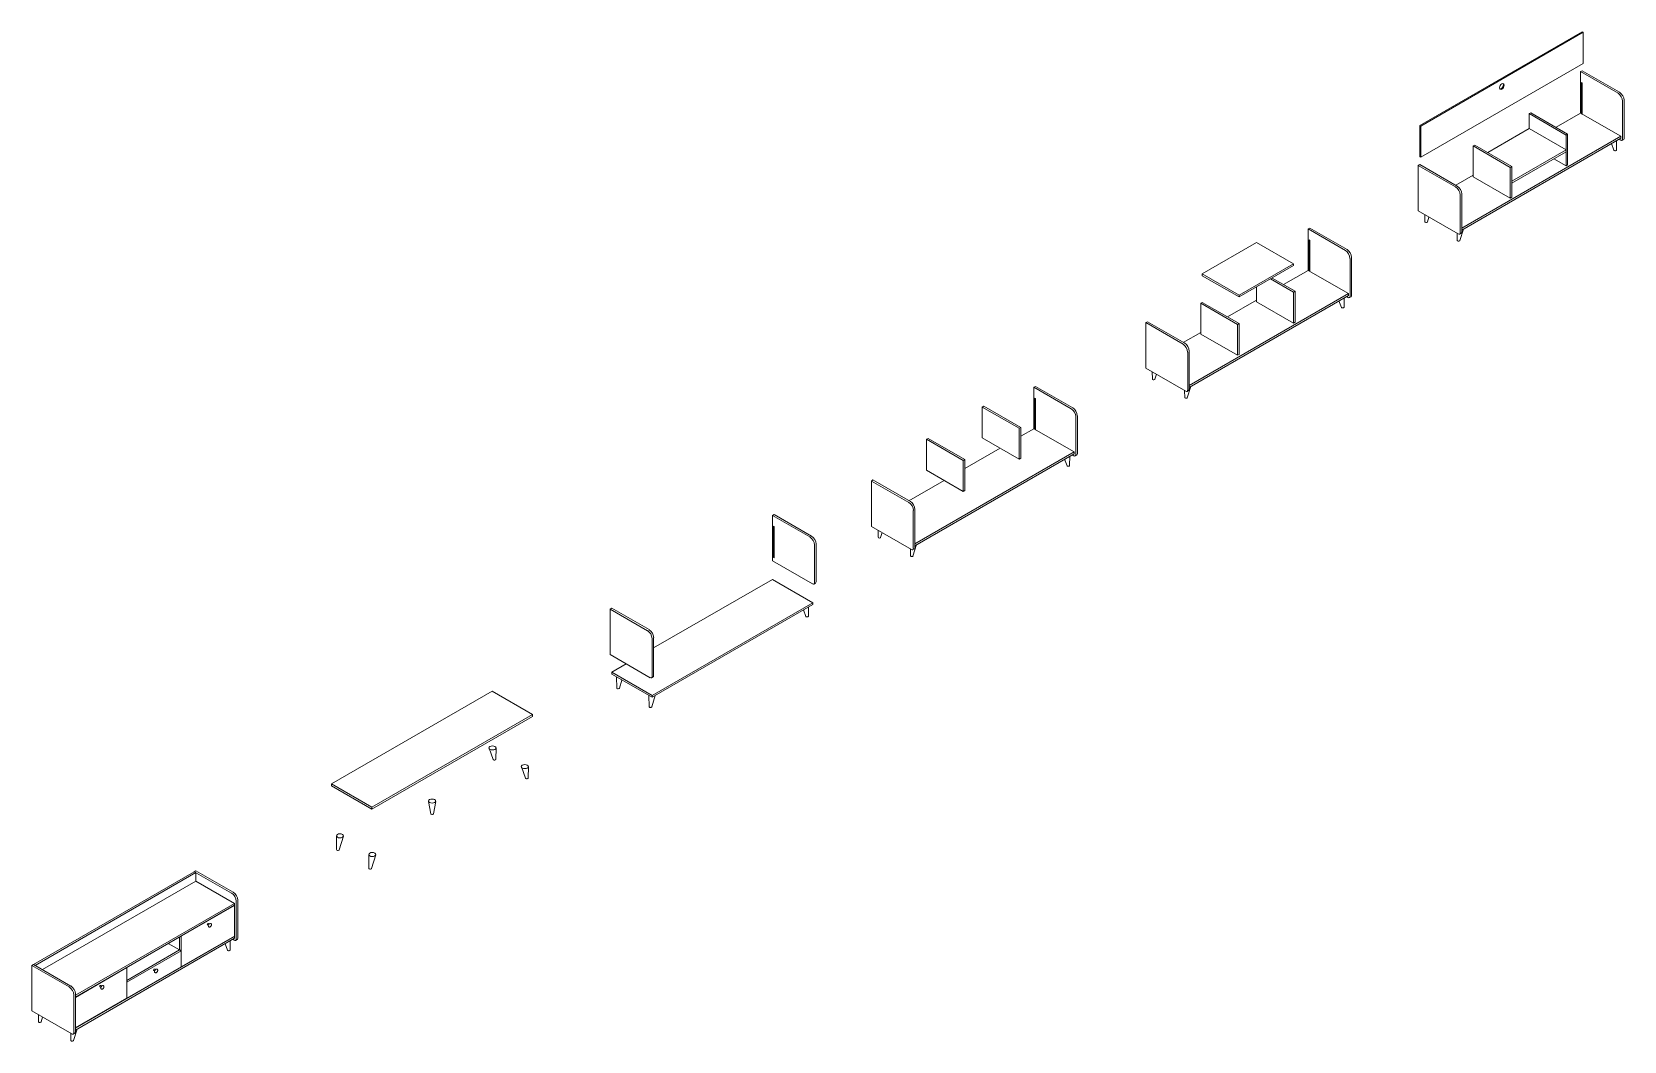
# Model space of a CAD drawing. Header units: millimetres. Extents: x -7406 to 84584, y -20714 to -7599.
# Drawn here: x -7406 to 4950, y -20714 to -12878 of the extents above; entities that cross this region are included whole.
import ezdxf

# ---------------------------------------------------------------- set-up
doc = ezdxf.new("R2010")
doc.units = ezdxf.units.MM

msp = doc.modelspace()

# ---------------------------------------------------------------- linework, layer by layer
at = {"color": 0, "linetype": 'Continuous', "lineweight": 0, "extrusion": (0, 0.816497, 0.57735)}
for p, q in [((4625, -12878), (3365, -13605)), ((3371, -13609), (4631, -12881)), ((4625, -12878), (4631, -12881)), ((4631, -12881), (4631, -13123)), ((3371, -13850), (4631, -13123)), ((4612, -13187), (4624, -13180)), ((4902, -13355), (4612, -13187)), ((4612, -13187), (4612, -13509)), ((4624, -13180), (4914, -13347)), ((4619, -13271), (4624, -13275)), ((4619, -13513), (4619, -13271)), ((4624, -13275), (4624, -13516)), ((4937, -13416), (4937, -13711)), ((4950, -13409), (4950, -13704)), ((4225, -13506), (4212, -13513)), ((4212, -13513), (4499, -13679)), ((4212, -13513), (4212, -13629)), ((4511, -13671), (4225, -13506)), ((4421, -13619), (4612, -13509)), ((4612, -13509), (4924, -13689)), ((4624, -13510), (4619, -13513)), ((4624, -13516), (4619, -13513)), ((3371, -13609), (3365, -13605)), ((3365, -13605), (3365, -13847)), ((3371, -13850), (3371, -13609)), ((4924, -13689), (3690, -14402)), ((3690, -14417), (4924, -13704)), ((3891, -13815), (4212, -13629)), ((4212, -13629), (4499, -13795)), ((4499, -13679), (4511, -13671)), ((4499, -13679), (4499, -13918)), ((4511, -13671), (4511, -13911)), ((4910, -13712), (4923, -13720)), ((4924, -13689), (4924, -13704)), ((4933, -13721), (4946, -13713)), ((3778, -13764), (3791, -13757)), ((4064, -13930), (3778, -13764)), ((3778, -13764), (3778, -14003)), ((3791, -13757), (4077, -13922)), ((4499, -13795), (4077, -14038)), ((4077, -14053), (4499, -13809)), ((4499, -13795), (4499, -13809)), ((4870, -13796), (4851, -13746)), ((4891, -13723), (4890, -13795)), ((3364, -13907), (3352, -13915)), ((3352, -13915), (3642, -14082)), ((3352, -13915), (3352, -14268)), ((3654, -14075), (3364, -13907)), ((3365, -13847), (3371, -13850)), ((4077, -13922), (4064, -13930)), ((4064, -13930), (4064, -14169)), ((4077, -13922), (4077, -14161)), ((4499, -13918), (4405, -13864)), ((4511, -13911), (4499, -13918)), ((3643, -14068), (3778, -13990)), ((3778, -14003), (4064, -14169)), ((4077, -14038), (4077, -14053)), ((3677, -14143), (3677, -14439)), ((3690, -14136), (3690, -14432)), ((4064, -14169), (4077, -14161)), ((3663, -14447), (3352, -14268)), ((3404, -14352), (3403, -14297)), ((3435, -14316), (3423, -14353)), ((2497, -14408), (2510, -14401)), ((2787, -14575), (2497, -14408)), ((2497, -14408), (2497, -14730)), ((2510, -14401), (2800, -14568)), ((3655, -14497), (3654, -14442)), ((3673, -14448), (3686, -14441)), ((3702, -14410), (3674, -14498)), ((1676, -14756), (2098, -14513)), ((2098, -14513), (2384, -14678)), ((2505, -14492), (2510, -14495)), ((2505, -14734), (2505, -14492)), ((2510, -14495), (2510, -14737)), ((2384, -14678), (1963, -14922)), ((1963, -14936), (2384, -14693)), ((2384, -14678), (2384, -14693)), ((2823, -14637), (2823, -14932)), ((2835, -14629), (2835, -14925)), ((1963, -14922), (1676, -14756)), ((1676, -14756), (1676, -14771)), ((1676, -14771), (1963, -14936)), ((2205, -14796), (2384, -14900)), ((2397, -14892), (2218, -14789)), ((2307, -14840), (2497, -14730)), ((2497, -14730), (2810, -14910)), ((2510, -14731), (2505, -14734)), ((2510, -14737), (2505, -14734)), ((2810, -14910), (1575, -15623)), ((1575, -15638), (2810, -14925)), ((1963, -14922), (1963, -14936)), ((2098, -14858), (2098, -14973)), ((2384, -14900), (2397, -14892)), ((2384, -14900), (2384, -15139)), ((2397, -14892), (2397, -15131)), ((2777, -14944), (2776, -15016)), ((2796, -14933), (2809, -14940)), ((2810, -14910), (2810, -14925)), ((2819, -14941), (2831, -14934)), ((1664, -14985), (1676, -14978)), ((1950, -15150), (1664, -14985)), ((1664, -14985), (1664, -15224)), ((1676, -14978), (1963, -15143)), ((1872, -15091), (2098, -14960)), ((2384, -15139), (2098, -14973)), ((2756, -15017), (2737, -14967)), ((1250, -15128), (1237, -15135)), ((1237, -15135), (1527, -15303)), ((1237, -15135), (1237, -15488)), ((1540, -15296), (1250, -15128)), ((1963, -15143), (1950, -15150)), ((1950, -15150), (1950, -15389)), ((1963, -15143), (1963, -15382)), ((2397, -15131), (2384, -15139)), ((1529, -15289), (1664, -15211)), ((1664, -15224), (1950, -15389)), ((1563, -15364), (1563, -15660)), ((1575, -15357), (1575, -15652)), ((1950, -15389), (1963, -15382)), ((1548, -15668), (1237, -15488)), ((1289, -15573), (1288, -15518)), ((1321, -15536), (1309, -15574)), ((369, -15637), (381, -15630)), ((659, -15804), (369, -15637)), ((369, -15637), (369, -15959)), ((381, -15630), (671, -15797)), ((1540, -15718), (1539, -15663)), ((1558, -15669), (1571, -15661)), ((1588, -15630), (1560, -15718)), ((-18, -15783), (-31, -15791)), ((-31, -15791), (256, -15956)), ((-31, -15791), (-31, -16030)), ((268, -15949), (-18, -15783)), ((376, -15721), (381, -15724)), ((376, -15963), (376, -15721)), ((381, -15724), (381, -15966)), ((694, -15866), (694, -16161)), ((707, -15858), (707, -16154)), ((-465, -16041), (-452, -16034)), ((-179, -16207), (-465, -16041)), ((-465, -16041), (-465, -16280)), ((-452, -16034), (-166, -16199)), ((256, -16195), (-31, -16030)), ((256, -15956), (268, -15949)), ((256, -15956), (256, -16195)), ((268, -15949), (268, -16188)), ((268, -16017), (369, -15959)), ((369, -15959), (681, -16139)), ((381, -15960), (376, -15963)), ((381, -15966), (376, -15963)), ((681, -16139), (-553, -16852)), ((-553, -16867), (681, -16154)), ((-166, -16267), (107, -16110)), ((648, -16173), (647, -16245)), ((667, -16162), (680, -16169)), ((681, -16139), (681, -16154)), ((690, -16170), (703, -16163)), ((-465, -16280), (-179, -16446)), ((-166, -16199), (-179, -16207)), ((-179, -16207), (-179, -16446)), ((-166, -16199), (-166, -16438)), ((268, -16188), (256, -16195)), ((627, -16246), (608, -16196)), ((-879, -16357), (-891, -16365)), ((-891, -16365), (-601, -16532)), ((-891, -16365), (-891, -16717)), ((-589, -16525), (-879, -16357)), ((-600, -16518), (-327, -16360)), ((-179, -16446), (-166, -16438)), ((-1659, -16632), (-1646, -16624)), ((-1369, -16799), (-1659, -16632)), ((-1659, -16632), (-1659, -16984)), ((-1646, -16624), (-1356, -16792)), ((-566, -16593), (-566, -16889)), ((-553, -16586), (-553, -16881)), ((-1651, -16716), (-1646, -16719)), ((-1651, -16958), (-1651, -16716)), ((-1646, -16719), (-1646, -16961)), ((-580, -16897), (-891, -16717)), ((-839, -16802), (-840, -16747)), ((-808, -16765), (-820, -16803)), ((-1333, -16860), (-1333, -17156)), ((-1321, -16853), (-1321, -17149)), ((-588, -16947), (-589, -16892)), ((-570, -16898), (-557, -16891)), ((-541, -16859), (-569, -16948)), ((-1659, -16984), (-1347, -17164)), ((-1646, -16954), (-1651, -16958)), ((-1646, -16961), (-1651, -16958)), ((-2581, -17661), (-1659, -17129)), ((-1659, -17129), (-1346, -17310)), ((-1337, -17165), (-1325, -17158)), ((-2906, -17352), (-2919, -17359)), ((-2919, -17359), (-2629, -17527)), ((-2919, -17359), (-2919, -17712)), ((-2616, -17519), (-2906, -17352)), ((-1346, -17310), (-2593, -18030)), ((-2593, -18044), (-1346, -17324)), ((-1400, -17416), (-1419, -17366)), ((-1379, -17343), (-1380, -17415)), ((-1346, -17310), (-1346, -17324)), ((-2593, -17588), (-2593, -17883)), ((-2581, -17581), (-2581, -17876)), ((-2607, -17892), (-2919, -17712)), ((-2906, -17849), (-2793, -17784)), ((-2593, -18030), (-2906, -17849)), ((-2906, -17849), (-2906, -17864)), ((-2906, -17864), (-2593, -18044)), ((-2867, -17972), (-2868, -17886)), ((-2827, -17910), (-2847, -17973)), ((-2597, -17893), (-2585, -17885)), ((-5080, -18717), (-3833, -17996)), ((-3833, -17996), (-3520, -18177)), ((-2616, -18117), (-2617, -18031)), ((-2568, -18030), (-2596, -18118)), ((-2593, -18030), (-2593, -18044)), ((-3520, -18177), (-4768, -18897)), ((-4768, -18912), (-3520, -18192)), ((-3520, -18177), (-3520, -18192)), ((-3825, -18527), (-3858, -18440)), ((-3804, -18437), (-3806, -18526)), ((-3574, -18672), (-3607, -18585)), ((-3553, -18582), (-3555, -18671)), ((-4768, -18897), (-5080, -18717)), ((-5080, -18717), (-5080, -18731)), ((-5080, -18731), (-4768, -18912)), ((-4768, -18897), (-4768, -18912)), ((-4310, -18949), (-4327, -18852)), ((-4290, -18949), (-4272, -18852)), ((-5041, -19227), (-5043, -19120)), ((-4988, -19123), (-5021, -19228)), ((-4790, -19372), (-4792, -19265)), ((-4737, -19268), (-4770, -19373)), ((-7393, -20118), (-6146, -19398)), ((-6146, -19398), (-6133, -19391)), ((-5856, -19566), (-6146, -19398)), ((-6146, -19398), (-6133, -19405)), ((-6133, -19391), (-5843, -19558)), ((-6133, -19405), (-7380, -20126)), ((-7324, -20158), (-6133, -19471)), ((-6133, -19471), (-6133, -19405)), ((-6133, -19471), (-5833, -19644)), ((-5833, -19644), (-7068, -20357)), ((-5833, -19644), (-5833, -19659)), ((-5820, -19627), (-5820, -19922)), ((-5808, -19619), (-5808, -19915)), ((-7068, -20371), (-5833, -19659)), ((-5833, -19661), (-6246, -19899)), ((-5835, -19660), (-5833, -19661)), ((-5833, -19661), (-5833, -19898)), ((-6033, -19826), (-6030, -19828)), ((-6018, -19800), (-6015, -19802)), ((-5833, -19900), (-7068, -20613)), ((-7068, -20628), (-5833, -19915)), ((-6259, -20006), (-6668, -20242)), ((-6259, -20006), (-6668, -20242)), ((-6668, -20256), (-6246, -20013)), ((-6347, -19955), (-6259, -20006)), ((-6259, -19904), (-6259, -20006)), ((-6259, -19904), (-6259, -20006)), ((-6246, -20013), (-6259, -20006)), ((-6246, -19899), (-6248, -19898)), ((-6246, -20136), (-5833, -19898)), ((-6246, -19899), (-6246, -20136)), ((-6246, -20136), (-6246, -20013)), ((-5887, -20007), (-5906, -19957)), ((-5866, -19934), (-5867, -20006)), ((-5847, -19923), (-5835, -19930)), ((-5835, -19899), (-5833, -19900)), ((-5833, -19900), (-5833, -19915)), ((-5825, -19931), (-5812, -19924)), ((-7393, -20118), (-7406, -20126)), ((-7406, -20126), (-7116, -20293)), ((-7406, -20126), (-7406, -20478)), ((-7380, -20126), (-7393, -20118)), ((-7103, -20286), (-7393, -20118)), ((-6246, -20136), (-6668, -20380)), ((-7068, -20374), (-6668, -20143)), ((-6668, -20143), (-6670, -20142)), ((-6668, -20143), (-6668, -20380)), ((-6668, -20380), (-6668, -20256)), ((-6450, -20180), (-6447, -20182)), ((-6435, -20154), (-6432, -20156)), ((-7081, -20354), (-7081, -20650)), ((-7068, -20347), (-7068, -20642)), ((-6668, -20380), (-7068, -20611)), ((-6865, -20309), (-6867, -20308)), ((-6850, -20283), (-6852, -20282)), ((-7095, -20658), (-7406, -20478)), ((-7354, -20563), (-7355, -20508)), ((-7322, -20527), (-7334, -20564)), ((-7055, -20621), (-7083, -20709)), ((-7103, -20708), (-7104, -20653)), ((-7085, -20659), (-7072, -20652))]:
    msp.add_line(p, q, dxfattribs=at)
at = {"color": 0, "linetype": 'Continuous', "lineweight": 0, "extrusion": (7.95482e-17, 8.22703e-17, -1)}
msp.add_ellipse((4001, -13302), major_axis=(-12.5, -21.7), ratio=0.57735, start_param=-5.497787, end_param=0.785398, dxfattribs=at)
at = {"color": 0, "linetype": 'Continuous', "lineweight": 0}
for centre, major_axis, start_param, end_param in [((3995, -13298), (-12.5, -21.7), 0.228251, 2.913342), ((4914, -13388), (-25, 43.3), -2.356194, -0.785398), ((4936, -13696), (10, -17.3), 0, 0.785398), ((4880, -13795), (-10, 0), 0.216508, 2.356194), ((4880, -13795), (10, 0), -0.785398, -0.010345), ((3642, -14123), (-25, 43.3), -2.356194, -0.785398), ((3663, -14431), (10, -17.3), -0.785398, 0.785398), ((2800, -14609), (-25, 43.3), -2.356194, -0.785398), ((2821, -14917), (10, -17.3), 0, 0.785398), ((2766, -15016), (-10, 0), 0.216508, 2.356194), ((2766, -15016), (10, 0), -0.785398, -0.010345), ((1527, -15344), (-25, 43.3), -2.356194, -0.785398), ((1548, -15652), (10, -17.3), -0.785398, 0.785398), ((671, -15838), (-25, 43.3), -2.356194, -0.785398), ((693, -16146), (10, -17.3), 0, 0.785398), ((637, -16245), (-10, 0), 0.216508, 2.356194), ((637, -16245), (10, 0), -0.785398, -0.010345), ((-601, -16573), (-25, 43.3), -2.356194, -0.785398), ((-1356, -16833), (-25, 43.3), -2.356194, -0.785398), ((-580, -16881), (10, -17.3), -0.785398, 0.785398), ((-1335, -17140), (10, -17.3), 0, 0.785398), ((-1390, -17415), (-10, 0), 0.216508, 2.356194), ((-1390, -17415), (10, 0), -0.785398, -0.010345), ((-2629, -17567), (-25, 43.3), -2.356194, -0.785398), ((-2607, -17875), (10, -17.3), -0.785398, 0.785398), ((-3816, -18526), (-10, 0), 0.216508, 2.356194), ((-3816, -18526), (10, 0), -0.785398, -0.010345), ((-3565, -18671), (-10, 0), 0.216508, 2.356194), ((-3565, -18671), (10, 0), -0.785398, -0.010345), ((-4300, -18948), (-10, 0), 0.103303, 0.785398), ((-4300, -18948), (10, 0), -2.356194, -0.103303), ((-5015, -19120), (27.5, 0), -0.785398, 5.497787), ((-4764, -19265), (27.5, 0), -0.785398, 5.497787), ((-5843, -19599), (-25, 43.3), -2.356194, -0.785398), ((-6040, -19805), (3, 5.2), -0.077366, 2.356194), ((-6040, -19805), (-3, -5.2), -0.785398, 0.077366), ((-6026, -19813), (7.5, 13), 0, 2.356194), ((-6026, -19813), (-7.5, -13), -0.785398, 0), ((-5877, -20006), (-10, 0), 0.216508, 2.356194), ((-5877, -20006), (10, 0), -0.785398, -0.010345), ((-5822, -19907), (10, -17.3), 0, 0.785398), ((-6457, -20159), (3, 5.2), -0.077366, 2.356194), ((-6457, -20159), (-3, -5.2), -0.785398, 0.077366), ((-6443, -20167), (7.5, 13), 0, 2.356194), ((-6443, -20167), (-7.5, -13), -0.785398, 0), ((-7116, -20334), (-25, 43.3), -2.356194, -0.785398), ((-7095, -20642), (10, -17.3), -0.785398, 0.785398)]:
    msp.add_ellipse(centre, major_axis=major_axis, ratio=0.57735, start_param=start_param, end_param=end_param, dxfattribs=at)
at = {"color": 0, "linetype": 'Continuous', "lineweight": 0, "extrusion": (-5.17926e-17, 3.41963e-17, -1)}
for centre in [(4902, -13396), (3654, -14116), (2787, -14616), (1540, -15336), (659, -15845), (-589, -16565), (-1369, -16840), (-2616, -17560), (-5856, -19606), (-7103, -20326)]:
    msp.add_ellipse(centre, major_axis=(25, -43.3), ratio=0.57735, start_param=-2.356194, end_param=-0.785398, dxfattribs=at)
at = {"color": 0, "linetype": 'Continuous', "lineweight": 0, "extrusion": (4.43555e-17, 8.97074e-17, -1)}
for centre in [(4923, -13703), (2809, -14924), (680, -16153), (-1347, -17148), (-5835, -19914)]:
    msp.add_ellipse(centre, major_axis=(10, -17.3), ratio=0.57735, start_param=-0.785398, end_param=0.785398, dxfattribs=at)
at = {"color": 0, "linetype": 'Continuous', "lineweight": 0, "extrusion": (-3.36596e-17, 5.55112e-17, -1)}
for centre in [(3414, -14352), (3665, -14497)]:
    msp.add_ellipse(centre, major_axis=(-10, 0), ratio=0.57735, start_param=-2.356194, end_param=-0.00857, dxfattribs=at)
at = {"color": 0, "linetype": 'Continuous', "lineweight": 0, "extrusion": (-3.62815e-17, 2.77556e-16, -1)}
msp.add_ellipse((3414, -14352), major_axis=(10, 0), ratio=0.57735, start_param=0.17958, end_param=0.785398, dxfattribs=at)
at = {"color": 0, "linetype": 'Continuous', "lineweight": 0, "extrusion": (7.21111e-17, 4.16334e-17, -1)}
for centre in [(3676, -14423), (1561, -15644), (-567, -16873), (-2595, -17868), (-7082, -20634)]:
    msp.add_ellipse(centre, major_axis=(10, -17.3), ratio=0.57735, start_param=-0.785398, end_param=0, dxfattribs=at)
at = {"color": 0, "linetype": 'Continuous', "lineweight": 0, "extrusion": (6.83309e-17, 2.77556e-16, -1)}
for centre in [(3665, -14497), (1299, -15573), (1550, -15717)]:
    msp.add_ellipse(centre, major_axis=(10, 0), ratio=0.57735, start_param=0.17958, end_param=0.785398, dxfattribs=at)
at = {"color": 0, "linetype": 'Continuous', "lineweight": 0, "extrusion": (-3.78917e-17, 5.55112e-17, -1)}
for centre in [(1299, -15573), (1550, -15717), (-578, -16946), (-2857, -17972), (-2606, -18117)]:
    msp.add_ellipse(centre, major_axis=(-10, 0), ratio=0.57735, start_param=-2.356194, end_param=-0.00857, dxfattribs=at)
at = {"color": 0, "linetype": 'Continuous', "lineweight": 0, "extrusion": (1.03002e-16, 1.66533e-16, -1)}
msp.add_ellipse((-829, -16802), major_axis=(-10, 0), ratio=0.57735, start_param=-2.356194, end_param=-0.00857, dxfattribs=at)
at = {"color": 0, "linetype": 'Continuous', "lineweight": 0, "extrusion": (4.05137e-17, 1.11022e-16, -1)}
for centre in [(-829, -16802), (-578, -16946)]:
    msp.add_ellipse(centre, major_axis=(10, 0), ratio=0.57735, start_param=0.17958, end_param=0.785398, dxfattribs=at)
at = {"color": 0, "linetype": 'Continuous', "lineweight": 0, "extrusion": (-6.1921e-17, 2.77556e-16, -1)}
msp.add_ellipse((-2857, -17972), major_axis=(10, 0), ratio=0.57735, start_param=0.17958, end_param=0.785398, dxfattribs=at)
at = {"color": 0, "linetype": 'Continuous', "lineweight": 0, "extrusion": (-6.1921e-17, 1.66533e-16, -1)}
msp.add_ellipse((-2606, -18117), major_axis=(10, 0), ratio=0.57735, start_param=0.17958, end_param=0.785398, dxfattribs=at)
at = {"color": 0, "linetype": 'Continuous', "lineweight": 0, "extrusion": (-5.04052e-17, 5.55112e-17, -1)}
for centre in [(-3832, -18437), (-3581, -18582)]:
    msp.add_ellipse(centre, major_axis=(-27.5, 0), ratio=0.57735, start_param=-2.356194, end_param=3.926991, dxfattribs=at)
at = {"color": 0, "linetype": 'Continuous', "lineweight": 0, "extrusion": (-5.50816e-17, 5.55112e-17, -1)}
msp.add_ellipse((-4300, -18850), major_axis=(-27.5, 0), ratio=0.57735, start_param=-0.785398, end_param=5.497787, dxfattribs=at)
at = {"color": 0, "linetype": 'Continuous', "lineweight": 0, "extrusion": (7.31306e-17, -1.31083e-29, -1)}
for centre in [(-5031, -19227), (-4780, -19372), (-7344, -20563)]:
    msp.add_ellipse(centre, major_axis=(-10, 0), ratio=0.57735, start_param=-2.356194, end_param=-0.00857, dxfattribs=at)
at = {"color": 0, "linetype": 'Continuous', "lineweight": 0, "extrusion": (-6.40988e-18, 2.22045e-16, -1)}
for centre in [(-5031, -19227), (-4780, -19372), (-7344, -20563)]:
    msp.add_ellipse(centre, major_axis=(10, 0), ratio=0.57735, start_param=0.17958, end_param=0.785398, dxfattribs=at)
at = {"color": 0, "linetype": 'Continuous', "lineweight": 0, "extrusion": (-6.83926e-17, 1.03585e-16, -1)}
msp.add_ellipse((-6874, -20286), major_axis=(-3, -5.2), ratio=0.57735, start_param=-0.077366, end_param=3.218958, dxfattribs=at)
at = {"color": 0, "linetype": 'Continuous', "lineweight": 0, "extrusion": (1.27622e-16, 5.45148e-17, -1)}
msp.add_ellipse((-6860, -20295), major_axis=(-7.5, -13), ratio=0.57735, start_param=0, end_param=3.141593, dxfattribs=at)
at = {"color": 0, "linetype": 'Continuous', "lineweight": 0, "extrusion": (1.33873e-17, 5.55112e-17, -1)}
msp.add_ellipse((-7093, -20708), major_axis=(-10, 0), ratio=0.57735, start_param=-2.356194, end_param=-0.00857, dxfattribs=at)
at = {"color": 0, "linetype": 'Continuous', "lineweight": 0, "extrusion": (-4.91013e-17, 5.55112e-17, -1)}
msp.add_ellipse((-7093, -20708), major_axis=(10, 0), ratio=0.57735, start_param=0.17958, end_param=0.785398, dxfattribs=at)
at = {"color": 0, "linetype": 'Continuous', "lineweight": 0}
for points, knots in [([(-6042, -19810), (-6041, -19811), (-6039, -19812), (-6037, -19814), (-6036, -19816), (-6036, -19816), (-6036, -19816), (-6036, -19817)], [5.4204216, 5.4204216, 5.4204216, 5.4204216, 5.6855719, 5.6855719, 5.941112, 5.941112, 5.9952008, 5.9952008, 5.9952008, 5.9952008]), ([(-6028, -19802), (-6028, -19802), (-6028, -19802), (-6028, -19802), (-6029, -19802), (-6031, -19802), (-6033, -19802), (-6035, -19801), (-6036, -19800), (-6036, -19800)], [1.8587808, 1.8587808, 1.8587808, 1.8587808, 1.8997427, 1.8997427, 2.0930651, 2.0930651, 2.3347801, 2.3347801, 2.4335601, 2.4335601, 2.4335601, 2.4335601]), ([(-6015, -19802), (-6014, -19802), (-6014, -19803), (-6013, -19804), (-6012, -19805), (-6012, -19808), (-6012, -19809), (-6012, -19812), (-6012, -19813), (-6013, -19816), (-6014, -19818), (-6016, -19821), (-6017, -19822), (-6019, -19824), (-6020, -19825), (-6022, -19827), (-6023, -19827), (-6026, -19828), (-6027, -19828), (-6029, -19828), (-6029, -19828), (-6030, -19828)], [2.356194, 2.356194, 2.356194, 2.356194, 2.6398, 2.6398, 2.942999, 2.942999, 3.270261, 3.270261, 3.601539, 3.601539, 3.931008, 3.931008, 4.259626, 4.259626, 4.589131, 4.589131, 4.920426, 4.920426, 5.247301, 5.247301, 5.497787, 5.497787, 5.497787, 5.497787]), ([(-6460, -20164), (-6458, -20165), (-6456, -20166), (-6454, -20169), (-6454, -20170), (-6453, -20171), (-6453, -20171), (-6453, -20171)], [5.4204216, 5.4204216, 5.4204216, 5.4204216, 5.6855719, 5.6855719, 5.941112, 5.941112, 5.9952008, 5.9952008, 5.9952008, 5.9952008]), ([(-6445, -20156), (-6445, -20156), (-6445, -20156), (-6446, -20157), (-6446, -20157), (-6449, -20156), (-6450, -20156), (-6452, -20155), (-6453, -20154), (-6454, -20154)], [1.8587808, 1.8587808, 1.8587808, 1.8587808, 1.8997427, 1.8997427, 2.0930651, 2.0930651, 2.3347801, 2.3347801, 2.4335601, 2.4335601, 2.4335601, 2.4335601]), ([(-6432, -20156), (-6432, -20156), (-6431, -20157), (-6430, -20159), (-6429, -20160), (-6429, -20162), (-6429, -20163), (-6429, -20166), (-6430, -20168), (-6431, -20171), (-6431, -20172), (-6433, -20175), (-6434, -20176), (-6436, -20178), (-6437, -20180), (-6439, -20181), (-6440, -20182), (-6443, -20183), (-6444, -20183), (-6446, -20183), (-6447, -20182), (-6447, -20182)], [2.356194, 2.356194, 2.356194, 2.356194, 2.6398, 2.6398, 2.942999, 2.942999, 3.270261, 3.270261, 3.601539, 3.601539, 3.931008, 3.931008, 4.259626, 4.259626, 4.589131, 4.589131, 4.920426, 4.920426, 5.247301, 5.247301, 5.497787, 5.497787, 5.497787, 5.497787]), ([(-6877, -20292), (-6875, -20292), (-6873, -20294), (-6871, -20296), (-6871, -20297), (-6870, -20298), (-6870, -20298), (-6870, -20298)], [2.2788289, 2.2788289, 2.2788289, 2.2788289, 2.5439792, 2.5439792, 2.7995193, 2.7995193, 2.8536081, 2.8536081, 2.8536081, 2.8536081]), ([(-6862, -20284), (-6862, -20284), (-6862, -20284), (-6863, -20284), (-6864, -20284), (-6866, -20284), (-6867, -20283), (-6870, -20282), (-6870, -20282), (-6871, -20281)], [5.0003735, 5.0003735, 5.0003735, 5.0003735, 5.0413353, 5.0413353, 5.2346577, 5.2346577, 5.4763727, 5.4763727, 5.5751527, 5.5751527, 5.5751527, 5.5751527]), ([(-6850, -20283), (-6849, -20284), (-6848, -20284), (-6847, -20286), (-6847, -20287), (-6846, -20289), (-6846, -20291), (-6846, -20294), (-6847, -20295), (-6848, -20298), (-6848, -20299), (-6850, -20302), (-6851, -20304), (-6853, -20306), (-6854, -20307), (-6856, -20309), (-6858, -20309), (-6860, -20310), (-6861, -20310), (-6863, -20310), (-6864, -20310), (-6865, -20309)], [5.497787, 5.497787, 5.497787, 5.497787, 5.781392, 5.781392, 6.084592, 6.084592, 6.411854, 6.411854, 6.743132, 6.743132, 7.0726, 7.0726, 7.401219, 7.401219, 7.730723, 7.730723, 8.062018, 8.062018, 8.388894, 8.388894, 8.63938, 8.63938, 8.63938, 8.63938])]:
    msp.add_open_spline(points, degree=3, knots=knots, dxfattribs=at)

doc.saveas('drawing.dxf')
